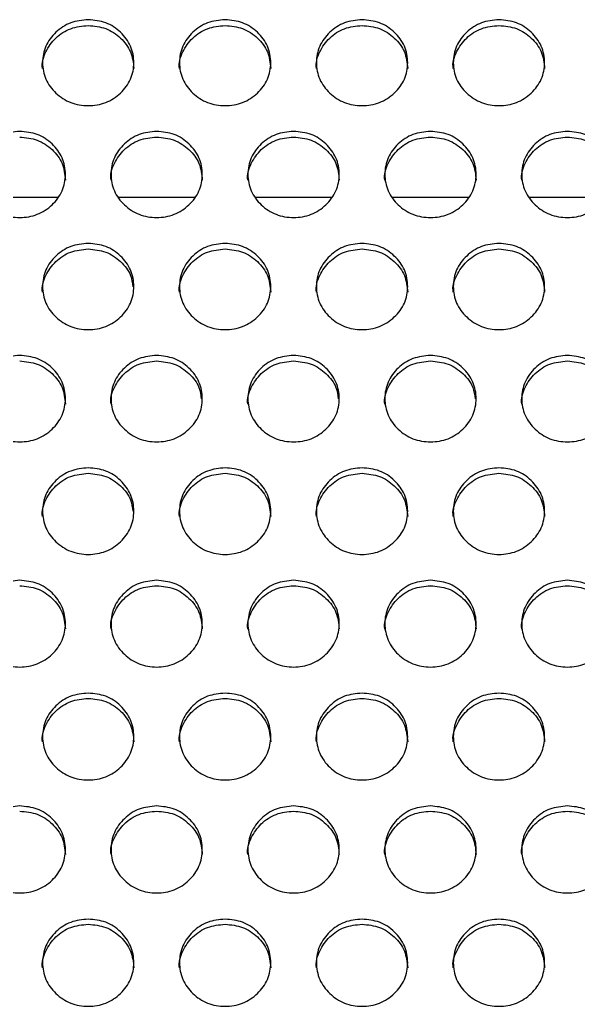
# Model space of a CAD drawing. Header units: millimetres. Extents: x 0.6 to 29.2, y 0.5 to 20.5.
# Drawn here: x 23.415 to 23.741, y 11.473 to 12.05 of the extents above; entities that cross this region are included whole.
import ezdxf

# ---------------------------------------------------------------- set-up
doc = ezdxf.new("R2010")
doc.units = ezdxf.units.MM

msp = doc.modelspace()

# ---------------------------------------------------------------- linework, layer by layer
for p, q in [((23.4367, 11.94654), (23.39267, 11.94654)), ((23.5167, 11.94654), (23.47267, 11.94654)), ((23.5967, 11.94654), (23.55267, 11.94654)), ((23.6767, 11.94654), (23.63267, 11.94654)), ((23.7567, 11.94654), (23.71267, 11.94654))]:
    msp.add_line(p, q)
for points, knots in [([(23.42802, 12.02192), (23.42802, 12.02192), (23.42734, 12.02513), (23.42957, 12.03191), (23.4353, 12.04004), (23.44417, 12.04601), (23.45118, 12.04669), (23.45468, 12.04703)], [0, 0, 0, 0, 0.000444, 0.2504891, 0.5001367, 0.7499114, 1, 1, 1, 1]), ([(23.45468, 12.05041), (23.45819, 12.05008), (23.46521, 12.04941), (23.47397, 12.04343), (23.48011, 12.03523), (23.48197, 12.02529), (23.48011, 12.01538), (23.47398, 12.00711), (23.46522, 12.00133), (23.45468, 11.99957), (23.44415, 12.00133), (23.43538, 12.00711), (23.42926, 12.01537), (23.42739, 12.0253), (23.42926, 12.03523), (23.43539, 12.04343), (23.44415, 12.04939), (23.45117, 12.05007), (23.45468, 12.05041)], [0, 0, 0, 0, 0.062438, 0.124973, 0.18753, 0.249981, 0.312541, 0.374985, 0.437549, 0.499993, 0.562544, 0.624998, 0.687553, 0.750005, 0.812565, 0.875012, 0.937473, 1, 1, 1, 1]), ([(23.45468, 12.04703), (23.45819, 12.0467), (23.46522, 12.04603), (23.47393, 12.04006), (23.48027, 12.03187), (23.48099, 12.02526), (23.48135, 12.02196)], [0, 0, 0, 0, 0.249965, 0.500265, 0.750584, 1, 1, 1, 1]), ([(23.50802, 12.02192), (23.50802, 12.02192), (23.50734, 12.02513), (23.50957, 12.03191), (23.5153, 12.04004), (23.52417, 12.04601), (23.53118, 12.04669), (23.53468, 12.04703)], [0, 0, 0, 0, 0.000444, 0.250485, 0.500131, 0.749904, 1, 1, 1, 1]), ([(23.53468, 12.05041), (23.53819, 12.05008), (23.54521, 12.04941), (23.55397, 12.04343), (23.56011, 12.03523), (23.56197, 12.02529), (23.56011, 12.01538), (23.55398, 12.00711), (23.54522, 12.00133), (23.53468, 11.99957), (23.52415, 12.00133), (23.51538, 12.00711), (23.50926, 12.01537), (23.5074, 12.0253), (23.50926, 12.03523), (23.51538, 12.04343), (23.52415, 12.04939), (23.53117, 12.05007), (23.53468, 12.05041)], [0, 0, 0, 0, 0.0624359, 0.124973, 0.1875298, 0.2499801, 0.3125396, 0.3749845, 0.4375489, 0.4999908, 0.5625441, 0.6249972, 0.6875516, 0.7500035, 0.8125623, 0.8750097, 0.9374707, 1, 1, 1, 1]), ([(23.53468, 12.04703), (23.53819, 12.0467), (23.54522, 12.04603), (23.55393, 12.04006), (23.56027, 12.03187), (23.56099, 12.02526), (23.56135, 12.02196)], [0, 0, 0, 0, 0.2499567, 0.5002647, 0.7505852, 1, 1, 1, 1]), ([(23.58802, 12.02192), (23.58802, 12.02192), (23.58742, 12.02515), (23.58954, 12.0319), (23.59531, 12.04004), (23.60417, 12.04601), (23.61118, 12.04669), (23.61468, 12.04703)], [0, 0, 0, 0, 0.000442, 0.250487, 0.500135, 0.74991, 1, 1, 1, 1]), ([(23.61468, 12.05041), (23.61819, 12.05008), (23.62521, 12.04941), (23.63397, 12.04343), (23.64011, 12.03523), (23.64197, 12.02529), (23.64011, 12.01538), (23.63398, 12.00711), (23.62522, 12.00133), (23.61468, 11.99957), (23.60415, 12.00133), (23.59538, 12.00711), (23.58926, 12.01537), (23.5874, 12.0253), (23.58926, 12.03523), (23.59539, 12.04343), (23.60415, 12.04939), (23.61117, 12.05007), (23.61468, 12.05041)], [0, 0, 0, 0, 0.062438, 0.124974, 0.18753, 0.249981, 0.312541, 0.374985, 0.437549, 0.499994, 0.562545, 0.624998, 0.687554, 0.750005, 0.812564, 0.875012, 0.937473, 1, 1, 1, 1]), ([(23.61468, 12.04703), (23.61819, 12.0467), (23.62522, 12.04603), (23.63393, 12.04006), (23.64027, 12.03187), (23.64099, 12.02526), (23.64135, 12.02196)], [0, 0, 0, 0, 0.249965, 0.500265, 0.750584, 1, 1, 1, 1]), ([(23.66802, 12.02192), (23.66802, 12.02192), (23.66734, 12.02513), (23.66957, 12.03191), (23.6753, 12.04004), (23.68417, 12.04601), (23.69118, 12.04669), (23.69468, 12.04703)], [0, 0, 0, 0, 0.000444, 0.250489, 0.50013, 0.749912, 1, 1, 1, 1]), ([(23.69468, 12.05041), (23.69819, 12.05008), (23.70521, 12.04941), (23.71397, 12.04343), (23.72011, 12.03523), (23.72197, 12.02529), (23.72011, 12.01538), (23.71398, 12.00711), (23.70522, 12.00133), (23.69468, 11.99957), (23.68415, 12.00133), (23.67538, 12.00711), (23.66926, 12.01537), (23.6674, 12.0253), (23.66926, 12.03523), (23.67538, 12.04343), (23.68415, 12.04939), (23.69117, 12.05007), (23.69468, 12.05041)], [0, 0, 0, 0, 0.062436, 0.124973, 0.18753, 0.249981, 0.312541, 0.374986, 0.437548, 0.499992, 0.562546, 0.624997, 0.687553, 0.750005, 0.812564, 0.87501, 0.937473, 1, 1, 1, 1]), ([(23.69468, 12.04703), (23.69819, 12.0467), (23.70522, 12.04603), (23.71393, 12.04006), (23.72027, 12.03187), (23.72099, 12.02526), (23.72135, 12.02196)], [0, 0, 0, 0, 0.2499567, 0.5002647, 0.7505852, 1, 1, 1, 1]), ([(23.41468, 11.98512), (23.41819, 11.98478), (23.42521, 11.98411), (23.43397, 11.97812), (23.44011, 11.96991), (23.44197, 11.95995), (23.44011, 11.95002), (23.43398, 11.94174), (23.42522, 11.93595), (23.41468, 11.93419), (23.40415, 11.93595), (23.39538, 11.94174), (23.38926, 11.95002), (23.3874, 11.95996), (23.38926, 11.96991), (23.39538, 11.97812), (23.40415, 11.98409), (23.41117, 11.98478), (23.41468, 11.98512)], [0, 0, 0, 0, 0.062436, 0.124973, 0.18753, 0.249981, 0.31254, 0.374985, 0.437547, 0.499992, 0.562545, 0.624996, 0.687552, 0.750004, 0.812564, 0.875009, 0.937471, 1, 1, 1, 1]), ([(23.49468, 11.98512), (23.49819, 11.98478), (23.50521, 11.98411), (23.51397, 11.97812), (23.52011, 11.96991), (23.52197, 11.95995), (23.52011, 11.95002), (23.51398, 11.94174), (23.50522, 11.93595), (23.49468, 11.93419), (23.48415, 11.93595), (23.47538, 11.94174), (23.46926, 11.95002), (23.4674, 11.95996), (23.46926, 11.96991), (23.47539, 11.97812), (23.48415, 11.98409), (23.49117, 11.98478), (23.49468, 11.98512)], [0, 0, 0, 0, 0.062436, 0.124971, 0.187528, 0.249979, 0.312538, 0.374982, 0.437547, 0.499991, 0.562542, 0.624995, 0.687551, 0.750003, 0.812562, 0.875009, 0.937471, 1, 1, 1, 1]), ([(23.57468, 11.98512), (23.57819, 11.98478), (23.58521, 11.98411), (23.59397, 11.97812), (23.60011, 11.96991), (23.60197, 11.95995), (23.60011, 11.95002), (23.59398, 11.94174), (23.58522, 11.93595), (23.57468, 11.93419), (23.56415, 11.93595), (23.55538, 11.94174), (23.54926, 11.95002), (23.54739, 11.95996), (23.54926, 11.96991), (23.55538, 11.97812), (23.56415, 11.98409), (23.57117, 11.98478), (23.57468, 11.98512)], [0, 0, 0, 0, 0.062438, 0.124973, 0.18753, 0.249981, 0.31254, 0.374984, 0.437548, 0.499992, 0.562546, 0.624997, 0.687553, 0.750005, 0.812564, 0.87501, 0.937473, 1, 1, 1, 1]), ([(23.65468, 11.98512), (23.65819, 11.98478), (23.66521, 11.98411), (23.67397, 11.97812), (23.68011, 11.96991), (23.68197, 11.95995), (23.68011, 11.95002), (23.67398, 11.94174), (23.66522, 11.93595), (23.65468, 11.93419), (23.64415, 11.93595), (23.63538, 11.94174), (23.62926, 11.95002), (23.6274, 11.95996), (23.62926, 11.96991), (23.63538, 11.97812), (23.64415, 11.98409), (23.65117, 11.98478), (23.65468, 11.98512)], [0, 0, 0, 0, 0.062436, 0.124973, 0.18753, 0.24998, 0.312539, 0.374984, 0.437548, 0.499993, 0.562543, 0.624997, 0.687551, 0.750003, 0.812562, 0.875009, 0.937471, 1, 1, 1, 1]), ([(23.73468, 11.98512), (23.73819, 11.98478), (23.74521, 11.98411), (23.75397, 11.97812), (23.76011, 11.96991), (23.76197, 11.95995), (23.76011, 11.95002), (23.75398, 11.94174), (23.74522, 11.93595), (23.73468, 11.93419), (23.72415, 11.93595), (23.71538, 11.94174), (23.70926, 11.95002), (23.7074, 11.95996), (23.70926, 11.96991), (23.71539, 11.97812), (23.72415, 11.98409), (23.73117, 11.98478), (23.73468, 11.98512)], [0, 0, 0, 0, 0.0624385, 0.1249735, 0.1875308, 0.2499813, 0.3125408, 0.3749847, 0.4375489, 0.4999933, 0.5625442, 0.6249978, 0.6875535, 0.7500053, 0.8125645, 0.8750114, 0.937473, 1, 1, 1, 1]), ([(23.41468, 11.98179), (23.41819, 11.98145), (23.42522, 11.98078), (23.43393, 11.9748), (23.44027, 11.96659), (23.44099, 11.95997), (23.44135, 11.95667)], [0, 0, 0, 0, 0.249957, 0.500263, 0.750582, 1, 1, 1, 1]), ([(23.46802, 11.95662), (23.46802, 11.95663), (23.46735, 11.95986), (23.46957, 11.96663), (23.4753, 11.97479), (23.48417, 11.98077), (23.49118, 11.98145), (23.49468, 11.98179)], [0, 0, 0, 0, 0.000447, 0.250486, 0.500129, 0.749904, 1, 1, 1, 1]), ([(23.49468, 11.98179), (23.49819, 11.98145), (23.50522, 11.98078), (23.51393, 11.9748), (23.52027, 11.96659), (23.52099, 11.95997), (23.52135, 11.95667)], [0, 0, 0, 0, 0.249958, 0.500258, 0.750579, 1, 1, 1, 1]), ([(23.54802, 11.95662), (23.54802, 11.95663), (23.54735, 11.95986), (23.54957, 11.96663), (23.5553, 11.97479), (23.56417, 11.98077), (23.57118, 11.98145), (23.57468, 11.98179)], [0, 0, 0, 0, 0.000447, 0.250489, 0.500128, 0.749912, 1, 1, 1, 1]), ([(23.57468, 11.98179), (23.57819, 11.98145), (23.58522, 11.98078), (23.59393, 11.9748), (23.60027, 11.96659), (23.60099, 11.95997), (23.60135, 11.95667)], [0, 0, 0, 0, 0.2499651, 0.5002628, 0.7505813, 1, 1, 1, 1]), ([(23.62802, 11.95662), (23.62802, 11.95663), (23.62735, 11.95986), (23.62957, 11.96663), (23.6353, 11.97479), (23.64417, 11.98077), (23.65118, 11.98145), (23.65468, 11.98179)], [0, 0, 0, 0, 0.000447, 0.250486, 0.500129, 0.749904, 1, 1, 1, 1]), ([(23.65468, 11.98179), (23.65819, 11.98145), (23.66522, 11.98078), (23.67393, 11.9748), (23.68027, 11.96659), (23.68099, 11.95997), (23.68135, 11.95667)], [0, 0, 0, 0, 0.249957, 0.500263, 0.750582, 1, 1, 1, 1]), ([(23.70802, 11.95662), (23.70802, 11.95663), (23.70742, 11.95987), (23.70953, 11.96662), (23.71531, 11.97479), (23.72417, 11.98077), (23.73118, 11.98145), (23.73468, 11.98179)], [0, 0, 0, 0, 0.0004451, 0.2504866, 0.5001328, 0.7499104, 1, 1, 1, 1]), ([(23.73468, 11.98179), (23.73819, 11.98145), (23.74522, 11.98078), (23.75393, 11.9748), (23.76027, 11.96659), (23.76099, 11.95997), (23.76135, 11.95667)], [0, 0, 0, 0, 0.2499651, 0.5002628, 0.7505813, 1, 1, 1, 1]), ([(23.42802, 11.89112), (23.42802, 11.89112), (23.42735, 11.89435), (23.42957, 11.90114), (23.4353, 11.90931), (23.44417, 11.9153), (23.45118, 11.91599), (23.45468, 11.91633)], [0, 0, 0, 0, 0.000447, 0.250492, 0.500139, 0.749911, 1, 1, 1, 1]), ([(23.45468, 11.91961), (23.45819, 11.91927), (23.46521, 11.9186), (23.47397, 11.9126), (23.48011, 11.90437), (23.48197, 11.8944), (23.48011, 11.88444), (23.47398, 11.87615), (23.46522, 11.87035), (23.45468, 11.86858), (23.44415, 11.87035), (23.43538, 11.87615), (23.42926, 11.88444), (23.42739, 11.8944), (23.42926, 11.90437), (23.43539, 11.9126), (23.44415, 11.91858), (23.45117, 11.91927), (23.45468, 11.91961)], [0, 0, 0, 0, 0.062438, 0.124973, 0.187531, 0.249981, 0.312541, 0.374985, 0.437549, 0.499993, 0.562544, 0.624997, 0.687554, 0.750006, 0.812565, 0.875011, 0.937473, 1, 1, 1, 1]), ([(23.45468, 11.91633), (23.4582, 11.91599), (23.46524, 11.91533), (23.47388, 11.90931), (23.47975, 11.90204), (23.48044, 11.89651), (23.48071, 11.89428)], [0, 0, 0, 0, 0.271948, 0.5442594, 0.8165928, 1, 1, 1, 1]), ([(23.50802, 11.89112), (23.50802, 11.89112), (23.50735, 11.89435), (23.50957, 11.90114), (23.5153, 11.90931), (23.52417, 11.9153), (23.53118, 11.91599), (23.53468, 11.91633)], [0, 0, 0, 0, 0.000447, 0.250489, 0.500134, 0.749903, 1, 1, 1, 1]), ([(23.53468, 11.91961), (23.53819, 11.91927), (23.54521, 11.9186), (23.55397, 11.9126), (23.56011, 11.90437), (23.56197, 11.8944), (23.56011, 11.88444), (23.55398, 11.87615), (23.54522, 11.87035), (23.53468, 11.86858), (23.52415, 11.87035), (23.51538, 11.87615), (23.50926, 11.88444), (23.5074, 11.8944), (23.50926, 11.90437), (23.51538, 11.9126), (23.52415, 11.91858), (23.53117, 11.91927), (23.53468, 11.91961)], [0, 0, 0, 0, 0.062436, 0.124973, 0.187531, 0.24998, 0.312539, 0.374985, 0.437549, 0.499991, 0.562544, 0.624997, 0.687552, 0.750004, 0.812563, 0.875009, 0.937471, 1, 1, 1, 1]), ([(23.53468, 11.91633), (23.53819, 11.91599), (23.54522, 11.91532), (23.55393, 11.90932), (23.56027, 11.90111), (23.56099, 11.89447), (23.56135, 11.89116)], [0, 0, 0, 0, 0.249956, 0.500263, 0.750582, 1, 1, 1, 1]), ([(23.58802, 11.89112), (23.58802, 11.89112), (23.58742, 11.89437), (23.58953, 11.90114), (23.59531, 11.90931), (23.60417, 11.9153), (23.61118, 11.91599), (23.61468, 11.91633)], [0, 0, 0, 0, 0.000445, 0.25049, 0.500137, 0.74991, 1, 1, 1, 1]), ([(23.61468, 11.91961), (23.61819, 11.91927), (23.62521, 11.9186), (23.63397, 11.9126), (23.64011, 11.90437), (23.64197, 11.8944), (23.64011, 11.88444), (23.63398, 11.87615), (23.62522, 11.87035), (23.61468, 11.86858), (23.60415, 11.87035), (23.59538, 11.87615), (23.58926, 11.88444), (23.5874, 11.8944), (23.58926, 11.90437), (23.59539, 11.9126), (23.60415, 11.91858), (23.61117, 11.91927), (23.61468, 11.91961)], [0, 0, 0, 0, 0.062438, 0.124974, 0.187531, 0.249981, 0.312541, 0.374986, 0.43755, 0.499994, 0.562545, 0.624998, 0.687555, 0.750006, 0.812565, 0.875011, 0.937473, 1, 1, 1, 1]), ([(23.61468, 11.91633), (23.61819, 11.91599), (23.62522, 11.91532), (23.63393, 11.90932), (23.64027, 11.90111), (23.64099, 11.89447), (23.64135, 11.89116)], [0, 0, 0, 0, 0.249964, 0.500263, 0.750581, 1, 1, 1, 1]), ([(23.66802, 11.89112), (23.66802, 11.89112), (23.66735, 11.89435), (23.66957, 11.90114), (23.6753, 11.90931), (23.68417, 11.9153), (23.69118, 11.91599), (23.69468, 11.91633)], [0, 0, 0, 0, 0.000447, 0.250492, 0.500133, 0.749912, 1, 1, 1, 1]), ([(23.69468, 11.91961), (23.69819, 11.91927), (23.70521, 11.9186), (23.71397, 11.9126), (23.72011, 11.90437), (23.72197, 11.8944), (23.72011, 11.88444), (23.71398, 11.87615), (23.70522, 11.87035), (23.69468, 11.86858), (23.68415, 11.87035), (23.67538, 11.87615), (23.66926, 11.88444), (23.6674, 11.8944), (23.66926, 11.90437), (23.67538, 11.9126), (23.68415, 11.91858), (23.69117, 11.91927), (23.69468, 11.91961)], [0, 0, 0, 0, 0.062436, 0.124973, 0.187531, 0.249981, 0.31254, 0.374986, 0.437548, 0.499992, 0.562546, 0.624997, 0.687553, 0.750005, 0.812564, 0.875009, 0.937473, 1, 1, 1, 1]), ([(23.69468, 11.91633), (23.69819, 11.91599), (23.70522, 11.91532), (23.71393, 11.90932), (23.72027, 11.90111), (23.72099, 11.89447), (23.72135, 11.89116)], [0, 0, 0, 0, 0.249956, 0.500263, 0.750582, 1, 1, 1, 1]), ([(23.41468, 11.85408), (23.41819, 11.85374), (23.42521, 11.85307), (23.43397, 11.84705), (23.44011, 11.83881), (23.44197, 11.82882), (23.44011, 11.81885), (23.43398, 11.81054), (23.42522, 11.80473), (23.41468, 11.80296), (23.40415, 11.80473), (23.39538, 11.81054), (23.38926, 11.81885), (23.3874, 11.82882), (23.38926, 11.83881), (23.39538, 11.84705), (23.40415, 11.85305), (23.41117, 11.85373), (23.41468, 11.85408)], [0, 0, 0, 0, 0.062436, 0.124973, 0.18753, 0.249981, 0.31254, 0.374986, 0.437548, 0.499992, 0.562545, 0.624996, 0.687552, 0.750005, 0.812564, 0.875009, 0.937471, 1, 1, 1, 1]), ([(23.41468, 11.85084), (23.41819, 11.85051), (23.42522, 11.84984), (23.43393, 11.84383), (23.44027, 11.8356), (23.44099, 11.82895), (23.44135, 11.82563)], [0, 0, 0, 0, 0.249956, 0.500262, 0.750585, 1, 1, 1, 1]), ([(23.46802, 11.82559), (23.46802, 11.82559), (23.46735, 11.82884), (23.46957, 11.83563), (23.4753, 11.84382), (23.48417, 11.84982), (23.49118, 11.8505), (23.49468, 11.85084)], [0, 0, 0, 0, 0.000445, 0.250483, 0.50013, 0.749903, 1, 1, 1, 1]), ([(23.49468, 11.85408), (23.49819, 11.85374), (23.50521, 11.85307), (23.51397, 11.84705), (23.52011, 11.83881), (23.52197, 11.82882), (23.52011, 11.81885), (23.51398, 11.81054), (23.50522, 11.80473), (23.49468, 11.80296), (23.48415, 11.80473), (23.47538, 11.81054), (23.46926, 11.81885), (23.4674, 11.82882), (23.46926, 11.83881), (23.47539, 11.84705), (23.48415, 11.85305), (23.49117, 11.85373), (23.49468, 11.85408)], [0, 0, 0, 0, 0.062436, 0.124971, 0.187529, 0.249979, 0.312539, 0.374983, 0.437547, 0.499991, 0.562542, 0.624995, 0.687551, 0.750003, 0.812562, 0.875009, 0.937471, 1, 1, 1, 1]), ([(23.49468, 11.85084), (23.4982, 11.85051), (23.50524, 11.84984), (23.51388, 11.84381), (23.51976, 11.83652), (23.52045, 11.83096), (23.52073, 11.82871)], [0, 0, 0, 0, 0.27154, 0.5434528, 0.8153917, 1, 1, 1, 1]), ([(23.54802, 11.82559), (23.54802, 11.82559), (23.54735, 11.82884), (23.54957, 11.83563), (23.5553, 11.84382), (23.56417, 11.84982), (23.57118, 11.8505), (23.57468, 11.85084)], [0, 0, 0, 0, 0.000445, 0.250486, 0.500129, 0.749911, 1, 1, 1, 1]), ([(23.57468, 11.85408), (23.57819, 11.85374), (23.58521, 11.85307), (23.59397, 11.84705), (23.60011, 11.83881), (23.60197, 11.82882), (23.60011, 11.81885), (23.59398, 11.81054), (23.58522, 11.80473), (23.57468, 11.80296), (23.56415, 11.80473), (23.55538, 11.81054), (23.54926, 11.81885), (23.54739, 11.82882), (23.54926, 11.83881), (23.55538, 11.84705), (23.56415, 11.85305), (23.57117, 11.85373), (23.57468, 11.85408)], [0, 0, 0, 0, 0.062438, 0.124974, 0.187531, 0.249981, 0.312541, 0.374984, 0.437549, 0.499993, 0.562546, 0.624997, 0.687553, 0.750005, 0.812564, 0.875009, 0.937473, 1, 1, 1, 1]), ([(23.57468, 11.85084), (23.5782, 11.85051), (23.58524, 11.84984), (23.59388, 11.84381), (23.59976, 11.83652), (23.60045, 11.83096), (23.60073, 11.82871)], [0, 0, 0, 0, 0.271548, 0.543459, 0.815395, 1, 1, 1, 1]), ([(23.62802, 11.82559), (23.62802, 11.82559), (23.62735, 11.82884), (23.62957, 11.83563), (23.6353, 11.84382), (23.64417, 11.84982), (23.65118, 11.8505), (23.65468, 11.85084)], [0, 0, 0, 0, 0.000445, 0.250483, 0.50013, 0.749903, 1, 1, 1, 1]), ([(23.65468, 11.85408), (23.65819, 11.85374), (23.66521, 11.85307), (23.67397, 11.84705), (23.68011, 11.83881), (23.68197, 11.82882), (23.68011, 11.81885), (23.67398, 11.81054), (23.66522, 11.80473), (23.65468, 11.80296), (23.64415, 11.80473), (23.63538, 11.81054), (23.62926, 11.81885), (23.6274, 11.82882), (23.62926, 11.83881), (23.63538, 11.84705), (23.64415, 11.85305), (23.65117, 11.85373), (23.65468, 11.85408)], [0, 0, 0, 0, 0.062436, 0.124973, 0.18753, 0.24998, 0.312539, 0.374985, 0.437549, 0.499993, 0.562544, 0.624997, 0.687551, 0.750004, 0.812563, 0.875009, 0.937471, 1, 1, 1, 1]), ([(23.65468, 11.85084), (23.6582, 11.85051), (23.66524, 11.84984), (23.67388, 11.84381), (23.67976, 11.83652), (23.68045, 11.83096), (23.68073, 11.82871)], [0, 0, 0, 0, 0.271538, 0.543458, 0.815395, 1, 1, 1, 1]), ([(23.70802, 11.82559), (23.70802, 11.82559), (23.70742, 11.82885), (23.70953, 11.83562), (23.71531, 11.84382), (23.72417, 11.84982), (23.73118, 11.8505), (23.73468, 11.85084)], [0, 0, 0, 0, 0.000444, 0.250484, 0.500134, 0.74991, 1, 1, 1, 1]), ([(23.73468, 11.85408), (23.73819, 11.85374), (23.74521, 11.85307), (23.75397, 11.84705), (23.76011, 11.83881), (23.76197, 11.82882), (23.76011, 11.81885), (23.75398, 11.81054), (23.74522, 11.80473), (23.73468, 11.80296), (23.72415, 11.80473), (23.71538, 11.81054), (23.70926, 11.81885), (23.7074, 11.82882), (23.70926, 11.83881), (23.71539, 11.84705), (23.72415, 11.85305), (23.73117, 11.85373), (23.73468, 11.85408)], [0, 0, 0, 0, 0.062438, 0.124974, 0.187531, 0.249981, 0.312541, 0.374985, 0.43755, 0.499994, 0.562545, 0.624998, 0.687554, 0.750006, 0.812565, 0.875011, 0.937473, 1, 1, 1, 1]), ([(23.73468, 11.85084), (23.7382, 11.85051), (23.74524, 11.84984), (23.75388, 11.84381), (23.75976, 11.83652), (23.76045, 11.83096), (23.76073, 11.82871)], [0, 0, 0, 0, 0.271548, 0.543459, 0.815395, 1, 1, 1, 1]), ([(23.45468, 11.78833), (23.45819, 11.78799), (23.46521, 11.78732), (23.47397, 11.7813), (23.48011, 11.77304), (23.48197, 11.76303), (23.48011, 11.75304), (23.47398, 11.74472), (23.46522, 11.73889), (23.45468, 11.73713), (23.44415, 11.7389), (23.43538, 11.74472), (23.42926, 11.75304), (23.42739, 11.76303), (23.42926, 11.77303), (23.43539, 11.78129), (23.44415, 11.7873), (23.45117, 11.78799), (23.45468, 11.78833)], [0, 0, 0, 0, 0.062438, 0.124973, 0.18753, 0.249981, 0.312541, 0.374985, 0.437549, 0.499994, 0.562545, 0.624998, 0.687554, 0.750006, 0.812564, 0.875011, 0.937473, 1, 1, 1, 1]), ([(23.53468, 11.78833), (23.53819, 11.78799), (23.54521, 11.78732), (23.55397, 11.7813), (23.56011, 11.77304), (23.56197, 11.76303), (23.56011, 11.75304), (23.55398, 11.74472), (23.54522, 11.73889), (23.53468, 11.73713), (23.52415, 11.7389), (23.51538, 11.74472), (23.50926, 11.75304), (23.5074, 11.76303), (23.50926, 11.77303), (23.51538, 11.78129), (23.52415, 11.7873), (23.53117, 11.78799), (23.53468, 11.78833)], [0, 0, 0, 0, 0.062436, 0.124973, 0.18753, 0.24998, 0.31254, 0.374985, 0.437549, 0.499991, 0.562544, 0.624998, 0.687552, 0.750004, 0.812562, 0.875009, 0.937471, 1, 1, 1, 1]), ([(23.61468, 11.78833), (23.61819, 11.78799), (23.62521, 11.78732), (23.63397, 11.7813), (23.64011, 11.77304), (23.64197, 11.76303), (23.64011, 11.75304), (23.63398, 11.74472), (23.62522, 11.73889), (23.61468, 11.73713), (23.60415, 11.7389), (23.59538, 11.74472), (23.58926, 11.75304), (23.5874, 11.76303), (23.58926, 11.77303), (23.59539, 11.78129), (23.60415, 11.7873), (23.61117, 11.78799), (23.61468, 11.78833)], [0, 0, 0, 0, 0.0624384, 0.1249734, 0.1875305, 0.2499813, 0.3125418, 0.3749852, 0.4375498, 0.4999941, 0.5625451, 0.6249987, 0.6875548, 0.7500061, 0.8125641, 0.8750112, 0.937473, 1, 1, 1, 1]), ([(23.69468, 11.78833), (23.69819, 11.78799), (23.70521, 11.78732), (23.71397, 11.7813), (23.72011, 11.77304), (23.72197, 11.76303), (23.72011, 11.75304), (23.71398, 11.74472), (23.70522, 11.73889), (23.69468, 11.73713), (23.68415, 11.7389), (23.67538, 11.74472), (23.66926, 11.75304), (23.6674, 11.76303), (23.66926, 11.77303), (23.67538, 11.78129), (23.68415, 11.7873), (23.69117, 11.78799), (23.69468, 11.78833)], [0, 0, 0, 0, 0.062436, 0.124973, 0.18753, 0.249981, 0.312541, 0.374986, 0.437548, 0.499993, 0.562546, 0.624997, 0.687554, 0.750005, 0.812564, 0.875009, 0.937473, 1, 1, 1, 1]), ([(23.42802, 11.75985), (23.42802, 11.75985), (23.42735, 11.76309), (23.42957, 11.76991), (23.4353, 11.77811), (23.44417, 11.78412), (23.45118, 11.7848), (23.45468, 11.78515)], [0, 0, 0, 0, 0.000445, 0.250489, 0.500135, 0.749911, 1, 1, 1, 1]), ([(23.45468, 11.78515), (23.4582, 11.78481), (23.46524, 11.78414), (23.47388, 11.7781), (23.47976, 11.77078), (23.48046, 11.76519), (23.48074, 11.76292)], [0, 0, 0, 0, 0.27115, 0.542663, 0.8142, 1, 1, 1, 1]), ([(23.50802, 11.75985), (23.50802, 11.75985), (23.50735, 11.76309), (23.50957, 11.76991), (23.5153, 11.77811), (23.52417, 11.78412), (23.53118, 11.7848), (23.53468, 11.78515)], [0, 0, 0, 0, 0.0004453, 0.2504853, 0.5001296, 0.7499038, 1, 1, 1, 1]), ([(23.53468, 11.78515), (23.53819, 11.78481), (23.54522, 11.78414), (23.55393, 11.77812), (23.56027, 11.76987), (23.56099, 11.76321), (23.56135, 11.75989)], [0, 0, 0, 0, 0.249955, 0.500262, 0.750583, 1, 1, 1, 1]), ([(23.58802, 11.75985), (23.58802, 11.75985), (23.58742, 11.76311), (23.58953, 11.7699), (23.59531, 11.77811), (23.60417, 11.78412), (23.61118, 11.7848), (23.61468, 11.78515)], [0, 0, 0, 0, 0.000444, 0.250486, 0.500133, 0.74991, 1, 1, 1, 1]), ([(23.61468, 11.78515), (23.61819, 11.78481), (23.62522, 11.78414), (23.63393, 11.77812), (23.64027, 11.76987), (23.64099, 11.76321), (23.64135, 11.75989)], [0, 0, 0, 0, 0.249964, 0.500262, 0.750582, 1, 1, 1, 1]), ([(23.66802, 11.75985), (23.66802, 11.75985), (23.66735, 11.76309), (23.66957, 11.76991), (23.6753, 11.77811), (23.68417, 11.78412), (23.69118, 11.7848), (23.69468, 11.78515)], [0, 0, 0, 0, 0.0004453, 0.2504883, 0.5001286, 0.7499119, 1, 1, 1, 1]), ([(23.69468, 11.78515), (23.69819, 11.78481), (23.70522, 11.78414), (23.71393, 11.77812), (23.72027, 11.76987), (23.72099, 11.76321), (23.72135, 11.75989)], [0, 0, 0, 0, 0.249955, 0.500262, 0.750583, 1, 1, 1, 1]), ([(23.41468, 11.72257), (23.41819, 11.72223), (23.42521, 11.72155), (23.43397, 11.71552), (23.44011, 11.70725), (23.44197, 11.69722), (23.44011, 11.68722), (23.43398, 11.67888), (23.42522, 11.67305), (23.41468, 11.67127), (23.40415, 11.67305), (23.39538, 11.67888), (23.38926, 11.68721), (23.3874, 11.69722), (23.38926, 11.70724), (23.39538, 11.71552), (23.40415, 11.72153), (23.41117, 11.72222), (23.41468, 11.72257)], [0, 0, 0, 0, 0.062436, 0.124973, 0.187531, 0.24998, 0.31254, 0.374986, 0.437548, 0.499992, 0.562545, 0.624996, 0.687552, 0.750004, 0.812563, 0.875009, 0.937471, 1, 1, 1, 1]), ([(23.41468, 11.71943), (23.41819, 11.7191), (23.42522, 11.71842), (23.43393, 11.71239), (23.44027, 11.70413), (23.44099, 11.69746), (23.44135, 11.69413)], [0, 0, 0, 0, 0.249956, 0.500262, 0.750582, 1, 1, 1, 1]), ([(23.46802, 11.69409), (23.46802, 11.6941), (23.46735, 11.69734), (23.46957, 11.70417), (23.4753, 11.71238), (23.48417, 11.71841), (23.49118, 11.71909), (23.49468, 11.71943)], [0, 0, 0, 0, 0.000445, 0.250484, 0.50013, 0.749903, 1, 1, 1, 1]), ([(23.49468, 11.72257), (23.49819, 11.72223), (23.50521, 11.72155), (23.51397, 11.71552), (23.52011, 11.70725), (23.52197, 11.69722), (23.52011, 11.68722), (23.51398, 11.67888), (23.50522, 11.67305), (23.49468, 11.67127), (23.48415, 11.67305), (23.47538, 11.67888), (23.46926, 11.68721), (23.4674, 11.69722), (23.46926, 11.70724), (23.47539, 11.71552), (23.48415, 11.72153), (23.49117, 11.72222), (23.49468, 11.72257)], [0, 0, 0, 0, 0.062436, 0.124971, 0.187529, 0.249978, 0.312538, 0.374983, 0.437547, 0.499991, 0.562542, 0.624995, 0.687551, 0.750003, 0.812562, 0.875009, 0.937471, 1, 1, 1, 1]), ([(23.49468, 11.71943), (23.49819, 11.7191), (23.50522, 11.71842), (23.51393, 11.71239), (23.52027, 11.70413), (23.52099, 11.69746), (23.52135, 11.69413)], [0, 0, 0, 0, 0.249957, 0.500257, 0.750578, 1, 1, 1, 1]), ([(23.54802, 11.69409), (23.54802, 11.6941), (23.54735, 11.69734), (23.54957, 11.70417), (23.5553, 11.71238), (23.56417, 11.7184), (23.57118, 11.71909), (23.57468, 11.71943)], [0, 0, 0, 0, 0.000445, 0.250487, 0.500129, 0.749911, 1, 1, 1, 1]), ([(23.57468, 11.72257), (23.57819, 11.72223), (23.58521, 11.72155), (23.59397, 11.71552), (23.60011, 11.70725), (23.60197, 11.69722), (23.60011, 11.68722), (23.59398, 11.67888), (23.58522, 11.67305), (23.57468, 11.67127), (23.56415, 11.67305), (23.55538, 11.67888), (23.54926, 11.68721), (23.54739, 11.69722), (23.54926, 11.70724), (23.55538, 11.71552), (23.56415, 11.72153), (23.57117, 11.72222), (23.57468, 11.72257)], [0, 0, 0, 0, 0.0624384, 0.124973, 0.1875308, 0.2499803, 0.3125401, 0.3749848, 0.4375486, 0.4999927, 0.5625459, 0.6249969, 0.6875529, 0.7500048, 0.8125639, 0.8750096, 0.937473, 1, 1, 1, 1]), ([(23.57468, 11.71943), (23.57819, 11.7191), (23.58522, 11.71842), (23.59393, 11.71239), (23.60027, 11.70413), (23.60099, 11.69746), (23.60135, 11.69413)], [0, 0, 0, 0, 0.249964, 0.500262, 0.750581, 1, 1, 1, 1]), ([(23.62802, 11.69409), (23.62802, 11.6941), (23.62735, 11.69734), (23.62957, 11.70417), (23.6353, 11.71238), (23.64417, 11.71841), (23.65118, 11.71909), (23.65468, 11.71943)], [0, 0, 0, 0, 0.000445, 0.250484, 0.50013, 0.749903, 1, 1, 1, 1]), ([(23.65468, 11.72257), (23.65819, 11.72223), (23.66521, 11.72155), (23.67397, 11.71552), (23.68011, 11.70725), (23.68197, 11.69722), (23.68011, 11.68722), (23.67398, 11.67888), (23.66522, 11.67305), (23.65468, 11.67127), (23.64415, 11.67305), (23.63538, 11.67888), (23.62926, 11.68721), (23.6274, 11.69722), (23.62926, 11.70724), (23.63538, 11.71552), (23.64415, 11.72153), (23.65117, 11.72222), (23.65468, 11.72257)], [0, 0, 0, 0, 0.062436, 0.124973, 0.187531, 0.24998, 0.312539, 0.374985, 0.437549, 0.499993, 0.562544, 0.624997, 0.687551, 0.750003, 0.812562, 0.875009, 0.937471, 1, 1, 1, 1]), ([(23.65468, 11.71943), (23.65819, 11.7191), (23.66522, 11.71842), (23.67393, 11.71239), (23.68027, 11.70413), (23.68099, 11.69746), (23.68135, 11.69413)], [0, 0, 0, 0, 0.249956, 0.500262, 0.750582, 1, 1, 1, 1]), ([(23.70802, 11.69409), (23.70802, 11.6941), (23.70742, 11.69735), (23.70953, 11.70417), (23.71531, 11.71238), (23.72417, 11.7184), (23.73118, 11.71909), (23.73468, 11.71943)], [0, 0, 0, 0, 0.000444, 0.250485, 0.500134, 0.749909, 1, 1, 1, 1]), ([(23.73468, 11.72257), (23.73819, 11.72223), (23.74521, 11.72155), (23.75397, 11.71552), (23.76011, 11.70725), (23.76197, 11.69722), (23.76011, 11.68722), (23.75398, 11.67888), (23.74522, 11.67305), (23.73468, 11.67127), (23.72415, 11.67305), (23.71538, 11.67888), (23.70926, 11.68721), (23.7074, 11.69722), (23.70926, 11.70724), (23.71539, 11.71552), (23.72415, 11.72153), (23.73117, 11.72222), (23.73468, 11.72257)], [0, 0, 0, 0, 0.062439, 0.124973, 0.187531, 0.249981, 0.312541, 0.374986, 0.437549, 0.499994, 0.562545, 0.624998, 0.687554, 0.750005, 0.812564, 0.875011, 0.937473, 1, 1, 1, 1]), ([(23.73468, 11.71943), (23.73819, 11.7191), (23.74522, 11.71842), (23.75393, 11.71239), (23.76027, 11.70413), (23.76099, 11.69746), (23.76135, 11.69413)], [0, 0, 0, 0, 0.249964, 0.500262, 0.750581, 1, 1, 1, 1]), ([(23.45468, 11.65659), (23.45819, 11.65625), (23.46521, 11.65558), (23.47397, 11.64953), (23.48011, 11.64125), (23.48197, 11.6312), (23.48011, 11.62118), (23.47398, 11.61283), (23.46522, 11.60699), (23.45468, 11.60521), (23.44415, 11.60699), (23.43538, 11.61283), (23.42926, 11.62118), (23.42739, 11.63121), (23.42926, 11.64124), (23.43539, 11.64953), (23.44415, 11.65556), (23.45117, 11.65625), (23.45468, 11.65659)], [0, 0, 0, 0, 0.062438, 0.124973, 0.187531, 0.249982, 0.312541, 0.374985, 0.437549, 0.499993, 0.562544, 0.624998, 0.687553, 0.750005, 0.812564, 0.875011, 0.937473, 1, 1, 1, 1]), ([(23.53468, 11.65659), (23.53819, 11.65625), (23.54521, 11.65558), (23.55397, 11.64953), (23.56011, 11.64125), (23.56197, 11.6312), (23.56011, 11.62118), (23.55398, 11.61283), (23.54522, 11.60699), (23.53468, 11.60521), (23.52415, 11.60699), (23.51538, 11.61283), (23.50926, 11.62118), (23.5074, 11.63121), (23.50926, 11.64124), (23.51538, 11.64953), (23.52415, 11.65556), (23.53117, 11.65625), (23.53468, 11.65659)], [0, 0, 0, 0, 0.0624359, 0.1249728, 0.1875305, 0.2499807, 0.3125392, 0.3749846, 0.437549, 0.4999906, 0.5625437, 0.6249972, 0.6875513, 0.7500035, 0.8125621, 0.8750091, 0.9374708, 1, 1, 1, 1]), ([(23.61468, 11.65659), (23.61819, 11.65625), (23.62521, 11.65558), (23.63397, 11.64953), (23.64011, 11.64125), (23.64197, 11.6312), (23.64011, 11.62118), (23.63398, 11.61283), (23.62522, 11.60699), (23.61468, 11.60521), (23.60415, 11.60699), (23.59538, 11.61283), (23.58926, 11.62118), (23.5874, 11.63121), (23.58926, 11.64124), (23.59539, 11.64953), (23.60415, 11.65556), (23.61117, 11.65625), (23.61468, 11.65659)], [0, 0, 0, 0, 0.062438, 0.124973, 0.187531, 0.249982, 0.312541, 0.374985, 0.43755, 0.499994, 0.562545, 0.624998, 0.687554, 0.750006, 0.812564, 0.875011, 0.937473, 1, 1, 1, 1]), ([(23.69468, 11.65659), (23.69819, 11.65625), (23.70521, 11.65558), (23.71397, 11.64953), (23.72011, 11.64125), (23.72197, 11.6312), (23.72011, 11.62118), (23.71398, 11.61283), (23.70522, 11.60699), (23.69468, 11.60521), (23.68415, 11.60699), (23.67538, 11.61283), (23.66926, 11.62118), (23.6674, 11.63121), (23.66926, 11.64124), (23.67538, 11.64953), (23.68415, 11.65556), (23.69117, 11.65625), (23.69468, 11.65659)], [0, 0, 0, 0, 0.062436, 0.124973, 0.187531, 0.249981, 0.31254, 0.374986, 0.437548, 0.499992, 0.562545, 0.624997, 0.687552, 0.750005, 0.812564, 0.875009, 0.937473, 1, 1, 1, 1]), ([(23.42802, 11.62812), (23.42802, 11.62813), (23.42735, 11.63138), (23.42957, 11.63822), (23.4353, 11.64644), (23.44417, 11.65248), (23.45118, 11.65316), (23.45468, 11.65351)], [0, 0, 0, 0, 0.000448, 0.25049, 0.500137, 0.749912, 1, 1, 1, 1]), ([(23.45468, 11.65351), (23.45819, 11.65317), (23.46522, 11.6525), (23.47393, 11.64646), (23.48027, 11.63818), (23.48099, 11.6315), (23.48135, 11.62816)], [0, 0, 0, 0, 0.249964, 0.500263, 0.750584, 1, 1, 1, 1]), ([(23.50802, 11.62812), (23.50802, 11.62813), (23.50735, 11.63138), (23.50957, 11.63822), (23.5153, 11.64644), (23.52417, 11.65248), (23.53118, 11.65316), (23.53468, 11.65351)], [0, 0, 0, 0, 0.000448, 0.250487, 0.500132, 0.749905, 1, 1, 1, 1]), ([(23.53468, 11.65351), (23.53819, 11.65317), (23.54522, 11.6525), (23.55393, 11.64646), (23.56027, 11.63818), (23.56099, 11.6315), (23.56135, 11.62816)], [0, 0, 0, 0, 0.249956, 0.500263, 0.750585, 1, 1, 1, 1]), ([(23.58802, 11.62812), (23.58802, 11.62813), (23.58742, 11.6314), (23.58953, 11.63821), (23.59531, 11.64644), (23.60417, 11.65248), (23.61118, 11.65316), (23.61468, 11.65351)], [0, 0, 0, 0, 0.000447, 0.250488, 0.500135, 0.749911, 1, 1, 1, 1]), ([(23.61468, 11.65351), (23.61819, 11.65317), (23.62522, 11.6525), (23.63393, 11.64646), (23.64027, 11.63818), (23.64099, 11.6315), (23.64135, 11.62816)], [0, 0, 0, 0, 0.249964, 0.500263, 0.750584, 1, 1, 1, 1]), ([(23.66802, 11.62812), (23.66802, 11.62813), (23.66735, 11.63138), (23.66957, 11.63822), (23.6753, 11.64644), (23.68417, 11.65248), (23.69118, 11.65316), (23.69468, 11.65351)], [0, 0, 0, 0, 0.000448, 0.25049, 0.500131, 0.749913, 1, 1, 1, 1]), ([(23.69468, 11.65351), (23.69819, 11.65317), (23.70522, 11.6525), (23.71393, 11.64646), (23.72027, 11.63818), (23.72099, 11.6315), (23.72135, 11.62816)], [0, 0, 0, 0, 0.249956, 0.500263, 0.750585, 1, 1, 1, 1]), ([(23.41468, 11.5906), (23.41819, 11.59027), (23.42521, 11.58959), (23.43397, 11.58353), (23.44011, 11.57523), (23.44197, 11.56517), (23.44011, 11.55514), (23.43398, 11.54677), (23.42522, 11.54092), (23.41468, 11.53914), (23.40415, 11.54092), (23.39538, 11.54677), (23.38926, 11.55513), (23.3874, 11.56518), (23.38926, 11.57523), (23.39538, 11.58353), (23.40415, 11.58957), (23.41117, 11.59026), (23.41468, 11.5906)], [0, 0, 0, 0, 0.062436, 0.124973, 0.187531, 0.249981, 0.312541, 0.374986, 0.437548, 0.499992, 0.562545, 0.624997, 0.687553, 0.750005, 0.812563, 0.875009, 0.937471, 1, 1, 1, 1]), ([(23.41468, 11.58757), (23.41819, 11.58723), (23.42522, 11.58656), (23.43393, 11.58051), (23.44027, 11.57222), (23.44099, 11.56552), (23.44135, 11.56218)], [0, 0, 0, 0, 0.249956, 0.500263, 0.750582, 1, 1, 1, 1]), ([(23.46802, 11.56214), (23.46802, 11.56215), (23.46735, 11.56541), (23.46957, 11.57225), (23.4753, 11.58049), (23.48417, 11.58654), (23.49118, 11.58723), (23.49468, 11.58757)], [0, 0, 0, 0, 0.000448, 0.250488, 0.500131, 0.749904, 1, 1, 1, 1]), ([(23.49468, 11.5906), (23.49819, 11.59027), (23.50521, 11.58959), (23.51397, 11.58353), (23.52011, 11.57523), (23.52197, 11.56517), (23.52011, 11.55514), (23.51398, 11.54677), (23.50522, 11.54092), (23.49468, 11.53914), (23.48415, 11.54092), (23.47538, 11.54677), (23.46926, 11.55513), (23.4674, 11.56518), (23.46926, 11.57523), (23.47539, 11.58353), (23.48415, 11.58957), (23.49117, 11.59026), (23.49468, 11.5906)], [0, 0, 0, 0, 0.062436, 0.124971, 0.187529, 0.249979, 0.312539, 0.374983, 0.437547, 0.499991, 0.562542, 0.624996, 0.687552, 0.750003, 0.812561, 0.875009, 0.937471, 1, 1, 1, 1]), ([(23.49468, 11.58757), (23.49819, 11.58723), (23.50522, 11.58656), (23.51393, 11.58051), (23.52027, 11.57222), (23.52099, 11.56552), (23.52135, 11.56218)], [0, 0, 0, 0, 0.2499578, 0.5002585, 0.7505784, 1, 1, 1, 1]), ([(23.54802, 11.56214), (23.54802, 11.56215), (23.54735, 11.56541), (23.54957, 11.57225), (23.5553, 11.58049), (23.56417, 11.58654), (23.57118, 11.58723), (23.57468, 11.58757)], [0, 0, 0, 0, 0.000448, 0.250491, 0.50013, 0.749912, 1, 1, 1, 1]), ([(23.57468, 11.5906), (23.57819, 11.59027), (23.58521, 11.58959), (23.59397, 11.58353), (23.60011, 11.57523), (23.60197, 11.56517), (23.60011, 11.55514), (23.59398, 11.54677), (23.58522, 11.54092), (23.57468, 11.53914), (23.56415, 11.54092), (23.55538, 11.54677), (23.54926, 11.55513), (23.54739, 11.56518), (23.54926, 11.57523), (23.55538, 11.58353), (23.56415, 11.58957), (23.57117, 11.59026), (23.57468, 11.5906)], [0, 0, 0, 0, 0.0624384, 0.1249732, 0.1875311, 0.2499813, 0.3125408, 0.3749846, 0.4375486, 0.4999928, 0.562546, 0.6249972, 0.6875532, 0.7500051, 0.8125634, 0.8750094, 0.9374731, 1, 1, 1, 1]), ([(23.57468, 11.58757), (23.57819, 11.58723), (23.58522, 11.58656), (23.59393, 11.58051), (23.60027, 11.57222), (23.60099, 11.56552), (23.60135, 11.56218)], [0, 0, 0, 0, 0.249965, 0.500263, 0.750581, 1, 1, 1, 1]), ([(23.62802, 11.56214), (23.62802, 11.56215), (23.62735, 11.56541), (23.62957, 11.57225), (23.6353, 11.58049), (23.64417, 11.58654), (23.65118, 11.58723), (23.65468, 11.58757)], [0, 0, 0, 0, 0.000448, 0.250488, 0.500131, 0.749904, 1, 1, 1, 1]), ([(23.65468, 11.5906), (23.65819, 11.59027), (23.66521, 11.58959), (23.67397, 11.58353), (23.68011, 11.57523), (23.68197, 11.56517), (23.68011, 11.55514), (23.67398, 11.54677), (23.66522, 11.54092), (23.65468, 11.53914), (23.64415, 11.54092), (23.63538, 11.54677), (23.62926, 11.55513), (23.6274, 11.56518), (23.62926, 11.57523), (23.63538, 11.58353), (23.64415, 11.58957), (23.65117, 11.59026), (23.65468, 11.5906)], [0, 0, 0, 0, 0.062436, 0.124973, 0.187531, 0.249981, 0.31254, 0.374985, 0.437549, 0.499993, 0.562544, 0.624997, 0.687552, 0.750004, 0.812562, 0.875009, 0.937471, 1, 1, 1, 1]), ([(23.65468, 11.58757), (23.65819, 11.58723), (23.66522, 11.58656), (23.67393, 11.58051), (23.68027, 11.57222), (23.68099, 11.56552), (23.68135, 11.56218)], [0, 0, 0, 0, 0.249956, 0.500263, 0.750582, 1, 1, 1, 1]), ([(23.70802, 11.56214), (23.70802, 11.56215), (23.70742, 11.56542), (23.70953, 11.57225), (23.71531, 11.58049), (23.72417, 11.58654), (23.73118, 11.58723), (23.73468, 11.58757)], [0, 0, 0, 0, 0.000446, 0.250489, 0.500134, 0.749911, 1, 1, 1, 1]), ([(23.73468, 11.5906), (23.73819, 11.59027), (23.74521, 11.58959), (23.75397, 11.58353), (23.76011, 11.57523), (23.76197, 11.56517), (23.76011, 11.55514), (23.75398, 11.54677), (23.74522, 11.54092), (23.73468, 11.53914), (23.72415, 11.54092), (23.71538, 11.54677), (23.70926, 11.55513), (23.7074, 11.56518), (23.70926, 11.57523), (23.71539, 11.58353), (23.72415, 11.58957), (23.73117, 11.59026), (23.73468, 11.5906)], [0, 0, 0, 0, 0.062438, 0.124973, 0.187531, 0.249982, 0.312541, 0.374985, 0.437549, 0.499994, 0.562545, 0.624998, 0.687554, 0.750006, 0.812564, 0.875011, 0.937473, 1, 1, 1, 1]), ([(23.73468, 11.58757), (23.73819, 11.58723), (23.74522, 11.58656), (23.75393, 11.58051), (23.76027, 11.57222), (23.76099, 11.56552), (23.76135, 11.56218)], [0, 0, 0, 0, 0.249965, 0.500263, 0.750581, 1, 1, 1, 1]), ([(23.45468, 11.52441), (23.45819, 11.52407), (23.46521, 11.52339), (23.47397, 11.51733), (23.48011, 11.50901), (23.48197, 11.49894), (23.48011, 11.48888), (23.47398, 11.4805), (23.46522, 11.47464), (23.45468, 11.47286), (23.44415, 11.47464), (23.43538, 11.48051), (23.42926, 11.48888), (23.42739, 11.49894), (23.42926, 11.50901), (23.43539, 11.51733), (23.44415, 11.52337), (23.45117, 11.52406), (23.45468, 11.52441)], [0, 0, 0, 0, 0.062438, 0.124973, 0.187531, 0.249981, 0.312541, 0.374985, 0.437549, 0.499993, 0.562544, 0.624998, 0.687553, 0.750005, 0.812564, 0.875012, 0.937473, 1, 1, 1, 1]), ([(23.53468, 11.52441), (23.53819, 11.52407), (23.54521, 11.52339), (23.55397, 11.51733), (23.56011, 11.50901), (23.56197, 11.49894), (23.56011, 11.48888), (23.55398, 11.4805), (23.54522, 11.47464), (23.53468, 11.47286), (23.52415, 11.47464), (23.51538, 11.48051), (23.50926, 11.48888), (23.5074, 11.49894), (23.50926, 11.50901), (23.51538, 11.51733), (23.52415, 11.52337), (23.53117, 11.52406), (23.53468, 11.52441)], [0, 0, 0, 0, 0.062436, 0.1249727, 0.1875308, 0.2499803, 0.3125396, 0.3749851, 0.4375489, 0.4999908, 0.5625441, 0.6249973, 0.6875515, 0.7500033, 0.8125619, 0.8750096, 0.9374706, 1, 1, 1, 1]), ([(23.61468, 11.52441), (23.61819, 11.52407), (23.62521, 11.52339), (23.63397, 11.51733), (23.64011, 11.50901), (23.64197, 11.49894), (23.64011, 11.48888), (23.63398, 11.4805), (23.62522, 11.47464), (23.61468, 11.47286), (23.60415, 11.47464), (23.59538, 11.48051), (23.58926, 11.48888), (23.5874, 11.49894), (23.58926, 11.50901), (23.59539, 11.51733), (23.60415, 11.52337), (23.61117, 11.52406), (23.61468, 11.52441)], [0, 0, 0, 0, 0.062438, 0.124973, 0.187531, 0.249981, 0.312541, 0.374986, 0.43755, 0.499994, 0.562545, 0.624998, 0.687554, 0.750005, 0.812564, 0.875012, 0.937473, 1, 1, 1, 1]), ([(23.69468, 11.52441), (23.69819, 11.52407), (23.70521, 11.52339), (23.71397, 11.51733), (23.72011, 11.50901), (23.72197, 11.49894), (23.72011, 11.48888), (23.71398, 11.4805), (23.70522, 11.47464), (23.69468, 11.47286), (23.68415, 11.47464), (23.67538, 11.48051), (23.66926, 11.48888), (23.6674, 11.49894), (23.66926, 11.50901), (23.67538, 11.51733), (23.68415, 11.52337), (23.69117, 11.52406), (23.69468, 11.52441)], [0, 0, 0, 0, 0.062436, 0.124973, 0.187531, 0.249981, 0.312541, 0.374986, 0.437548, 0.499992, 0.562546, 0.624997, 0.687553, 0.750004, 0.812564, 0.87501, 0.937473, 1, 1, 1, 1]), ([(23.42802, 11.49595), (23.42802, 11.49596), (23.42735, 11.49922), (23.42957, 11.50608), (23.4353, 11.51434), (23.44417, 11.52039), (23.45118, 11.52108), (23.45468, 11.52142)], [0, 0, 0, 0, 0.000448, 0.25049, 0.500136, 0.749912, 1, 1, 1, 1]), ([(23.45468, 11.52142), (23.45819, 11.52109), (23.46522, 11.52041), (23.47393, 11.51435), (23.48027, 11.50605), (23.48099, 11.49934), (23.48135, 11.496)], [0, 0, 0, 0, 0.249964, 0.500262, 0.750581, 1, 1, 1, 1]), ([(23.50802, 11.49595), (23.50802, 11.49596), (23.50735, 11.49922), (23.50957, 11.50608), (23.5153, 11.51434), (23.52417, 11.52039), (23.53118, 11.52108), (23.53468, 11.52142)], [0, 0, 0, 0, 0.000448, 0.250486, 0.500131, 0.749904, 1, 1, 1, 1]), ([(23.53468, 11.52142), (23.53819, 11.52109), (23.54522, 11.52041), (23.55393, 11.51435), (23.56027, 11.50605), (23.56099, 11.49934), (23.56135, 11.496)], [0, 0, 0, 0, 0.249956, 0.500263, 0.750582, 1, 1, 1, 1]), ([(23.58802, 11.49595), (23.58802, 11.49596), (23.58742, 11.49923), (23.58953, 11.50608), (23.59531, 11.51434), (23.60417, 11.52039), (23.61118, 11.52108), (23.61468, 11.52142)], [0, 0, 0, 0, 0.0004459, 0.2504874, 0.5001343, 0.7499108, 1, 1, 1, 1]), ([(23.61468, 11.52142), (23.61819, 11.52109), (23.62522, 11.52041), (23.63393, 11.51435), (23.64027, 11.50605), (23.64099, 11.49934), (23.64135, 11.496)], [0, 0, 0, 0, 0.249964, 0.500262, 0.750581, 1, 1, 1, 1]), ([(23.66802, 11.49595), (23.66802, 11.49596), (23.66735, 11.49922), (23.66957, 11.50608), (23.6753, 11.51434), (23.68417, 11.52039), (23.69118, 11.52108), (23.69468, 11.52142)], [0, 0, 0, 0, 0.000448, 0.250489, 0.500129, 0.749912, 1, 1, 1, 1]), ([(23.69468, 11.52142), (23.69819, 11.52109), (23.70522, 11.52041), (23.71393, 11.51435), (23.72027, 11.50605), (23.72099, 11.49934), (23.72135, 11.496)], [0, 0, 0, 0, 0.249956, 0.500263, 0.750582, 1, 1, 1, 1])]:
    msp.add_open_spline(points, degree=3, knots=knots)

doc.saveas('drawing.dxf')
